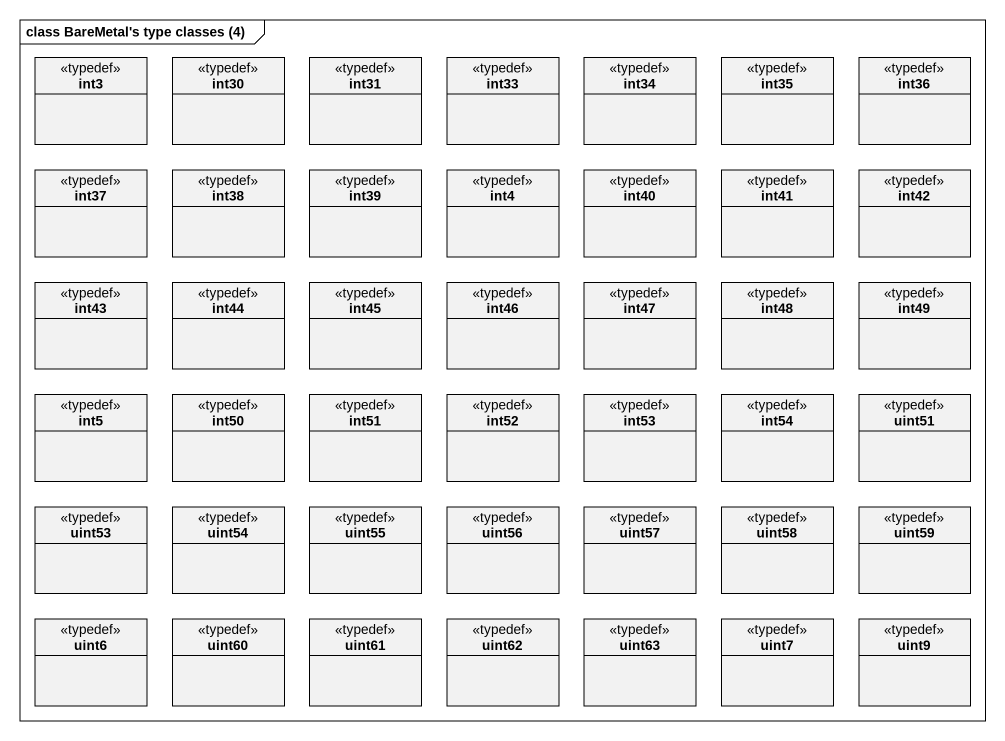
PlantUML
@startuml
mainframe class BareMetal's type classes (4)
hide circle
hide empty members
class int3 <<typedef>>
class int30 <<typedef>>
class int31 <<typedef>>
class int33 <<typedef>>
class int34 <<typedef>>
class int35 <<typedef>>
class int36 <<typedef>>
class int37 <<typedef>>
class int38 <<typedef>>
class int39 <<typedef>>
class int4 <<typedef>>
class int40 <<typedef>>
class int41 <<typedef>>
class int42 <<typedef>>
class int43 <<typedef>>
class int44 <<typedef>>
class int45 <<typedef>>
class int46 <<typedef>>
class int47 <<typedef>>
class int48 <<typedef>>
class int49 <<typedef>>
class int5 <<typedef>>
class int50 <<typedef>>
class int51 <<typedef>>
class int52 <<typedef>>
class int53 <<typedef>>
class int54 <<typedef>>
class uint51 <<typedef>>
class uint53 <<typedef>>
class uint54 <<typedef>>
class uint55 <<typedef>>
class uint56 <<typedef>>
class uint57 <<typedef>>
class uint58 <<typedef>>
class uint59 <<typedef>>
class uint6 <<typedef>>
class uint60 <<typedef>>
class uint61 <<typedef>>
class uint62 <<typedef>>
class uint63 <<typedef>>
class uint7 <<typedef>>
class uint9 <<typedef>>
@enduml
